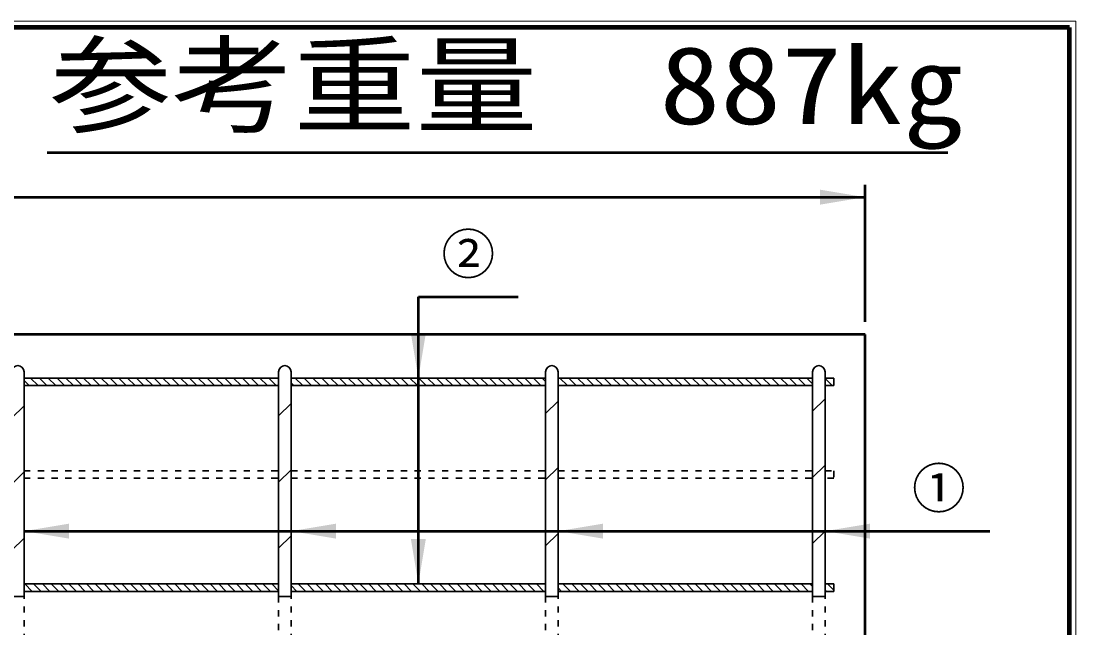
# Model space of a CAD drawing. Units: millimetres, scale not verified. Extents: x 100 to 4105, y 100 to 2870.
# Drawn here: x 3260 to 4105, y 2384 to 2870 of the extents above; entities that cross this region are included whole.
import ezdxf
from ezdxf.enums import TextEntityAlignment as Align

# ---------------------------------------------------------------- set-up
doc = ezdxf.new("R2010")
doc.units = ezdxf.units.MM
doc.header["$LTSCALE"] = 5
doc.linetypes.add('USER1', pattern=[2.2, 1, -1.2])
doc.layers.add('V-nasSTD', color=7, linetype='Continuous', lineweight=35)
doc.styles.add('ＭＳ ゴシック', font='')
doc.styles.get('ＭＳ ゴシック').set_extended_font_data('MS Gothic')

msp = doc.modelspace()

# ---------------------------------------------------------------- hatches: boundary and pattern name
at = {"layer": 'V-nasSTD'}
for points in [[(3900, 2722.887), (3936, 2728.887), (3900, 2734.887)], [(3584, 2619.887), (3578, 2583.887), (3572, 2619.887)], [(3298, 2467.208), (3262, 2461.208), (3298, 2455.208)], [(3512, 2467.208), (3476, 2461.208), (3512, 2455.208)], [(3726, 2467.208), (3690, 2461.208), (3726, 2455.208)], [(3940, 2467.208), (3904, 2461.208), (3940, 2455.208)], [(3584, 2454.887), (3578, 2418.887), (3572, 2454.887)]]:
    msp.add_hatch(color=256, dxfattribs=at).paths.add_polyline_path(points)

# ---------------------------------------------------------------- linework, layer by layer
at = {"layer": 'V-nasSTD', "lineweight": 100}
for p, q in [((4100, 2865), (105, 2865)), ((4100, 105), (4100, 2865))]:
    msp.add_line(p, q, dxfattribs=at)
at = {"layer": 'V-nasSTD', "lineweight": 50}
for p, q in [((3280.368, 2764.753), (4002.368, 2764.753)), ((3936, 2628.887), (3936, 2738.887)), ((1936, 2728.887), (3936, 2728.887)), ((3578, 2648.887), (3658, 2648.887)), ((3578, 2418.887), (3578, 2648.887)), ((3936, 2618.887), (1936, 2618.887)), ((3936, 2078.887), (3936, 2618.887)), ((3262, 2461.208), (4036, 2461.208))]:
    msp.add_line(p, q, dxfattribs=at)
at = {"layer": 'V-nasSTD'}
for p, q in [((3262, 2588.887), (3262, 2408.887)), ((3466, 2588.887), (3466, 2408.887)), ((3476, 2588.887), (3476, 2408.887)), ((3680, 2588.887), (3680, 2408.887)), ((3690, 2588.887), (3690, 2408.887)), ((3894, 2588.887), (3894, 2408.887)), ((3904, 2588.887), (3904, 2408.887)), ((3262, 2583.887), (3466, 2583.887)), ((3262, 2582.042), (3266.155, 2577.887)), ((3267.226, 2583.887), (3273.226, 2577.887)), ((3274.298, 2583.887), (3280.298, 2577.887)), ((3281.369, 2583.887), (3287.369, 2577.887)), ((3288.44, 2583.887), (3294.44, 2577.887)), ((3295.511, 2583.887), (3301.511, 2577.887)), ((3302.582, 2583.887), (3308.582, 2577.887)), ((3309.653, 2583.887), (3315.653, 2577.887)), ((3316.724, 2583.887), (3322.724, 2577.887)), ((3323.795, 2583.887), (3329.795, 2577.887)), ((3330.866, 2583.887), (3336.866, 2577.887)), ((3337.937, 2583.887), (3343.937, 2577.887)), ((3345.008, 2583.887), (3351.008, 2577.887)), ((3352.079, 2583.887), (3358.079, 2577.887)), ((3359.15, 2583.887), (3365.15, 2577.887)), ((3366.221, 2583.887), (3372.221, 2577.887)), ((3373.292, 2583.887), (3379.292, 2577.887)), ((3380.364, 2583.887), (3386.364, 2577.887)), ((3387.435, 2583.887), (3393.435, 2577.887)), ((3394.506, 2583.887), (3400.506, 2577.887)), ((3401.577, 2583.887), (3407.577, 2577.887)), ((3408.648, 2583.887), (3414.648, 2577.887)), ((3415.719, 2583.887), (3421.719, 2577.887)), ((3422.79, 2583.887), (3428.79, 2577.887)), ((3429.861, 2583.887), (3435.861, 2577.887)), ((3436.932, 2583.887), (3442.932, 2577.887)), ((3444.003, 2583.887), (3450.003, 2577.887)), ((3451.074, 2583.887), (3457.074, 2577.887)), ((3458.145, 2583.887), (3464.145, 2577.887)), ((3465.216, 2583.887), (3466, 2583.103)), ((3476, 2583.887), (3680, 2583.887)), ((3476, 2580.174), (3478.287, 2577.887)), ((3479.358, 2583.887), (3485.358, 2577.887)), ((3486.43, 2583.887), (3492.43, 2577.887)), ((3493.501, 2583.887), (3499.501, 2577.887)), ((3500.572, 2583.887), (3506.572, 2577.887)), ((3507.643, 2583.887), (3513.643, 2577.887)), ((3514.714, 2583.887), (3520.714, 2577.887)), ((3521.785, 2583.887), (3527.785, 2577.887)), ((3528.856, 2583.887), (3534.856, 2577.887)), ((3535.927, 2583.887), (3541.927, 2577.887)), ((3542.998, 2583.887), (3548.998, 2577.887)), ((3550.069, 2583.887), (3556.069, 2577.887)), ((3557.14, 2583.887), (3563.14, 2577.887)), ((3564.211, 2583.887), (3570.211, 2577.887)), ((3571.282, 2583.887), (3577.282, 2577.887)), ((3578.353, 2583.887), (3584.353, 2577.887)), ((3585.424, 2583.887), (3591.424, 2577.887)), ((3592.496, 2583.887), (3598.496, 2577.887)), ((3599.567, 2583.887), (3605.567, 2577.887)), ((3606.638, 2583.887), (3612.638, 2577.887)), ((3613.709, 2583.887), (3619.709, 2577.887)), ((3620.78, 2583.887), (3626.78, 2577.887)), ((3627.851, 2583.887), (3633.851, 2577.887)), ((3634.922, 2583.887), (3640.922, 2577.887)), ((3641.993, 2583.887), (3647.993, 2577.887)), ((3649.064, 2583.887), (3655.064, 2577.887)), ((3656.135, 2583.887), (3662.135, 2577.887)), ((3663.206, 2583.887), (3669.206, 2577.887)), ((3670.277, 2583.887), (3676.277, 2577.887)), ((3677.348, 2583.887), (3680, 2581.235)), ((3690, 2583.887), (3894, 2583.887)), ((3691.491, 2583.887), (3697.491, 2577.887)), ((3698.562, 2583.887), (3704.562, 2577.887)), ((3705.633, 2583.887), (3711.633, 2577.887)), ((3712.704, 2583.887), (3718.704, 2577.887)), ((3719.775, 2583.887), (3725.775, 2577.887)), ((3726.846, 2583.887), (3732.846, 2577.887)), ((3733.917, 2583.887), (3739.917, 2577.887)), ((3740.988, 2583.887), (3746.988, 2577.887)), ((3748.059, 2583.887), (3754.059, 2577.887)), ((3755.13, 2583.887), (3761.13, 2577.887)), ((3762.201, 2583.887), (3768.201, 2577.887)), ((3769.272, 2583.887), (3775.272, 2577.887)), ((3776.343, 2583.887), (3782.343, 2577.887)), ((3783.414, 2583.887), (3789.414, 2577.887)), ((3790.485, 2583.887), (3796.485, 2577.887)), ((3797.557, 2583.887), (3803.557, 2577.887)), ((3804.628, 2583.887), (3810.628, 2577.887)), ((3811.699, 2583.887), (3817.699, 2577.887)), ((3818.77, 2583.887), (3824.77, 2577.887)), ((3825.841, 2583.887), (3831.841, 2577.887)), ((3832.912, 2583.887), (3838.912, 2577.887)), ((3839.983, 2583.887), (3845.983, 2577.887)), ((3847.054, 2583.887), (3853.054, 2577.887)), ((3854.125, 2583.887), (3860.125, 2577.887)), ((3861.196, 2583.887), (3867.196, 2577.887)), ((3868.267, 2583.887), (3874.267, 2577.887)), ((3875.338, 2583.887), (3881.338, 2577.887)), ((3882.409, 2583.887), (3888.409, 2577.887)), ((3889.48, 2583.887), (3894, 2579.367)), ((3904, 2583.887), (3911, 2583.887)), ((3911, 2583.887), (3904, 2583.887)), ((3904, 2583.509), (3909.623, 2577.887)), ((3910.694, 2583.887), (3911, 2583.58)), ((3911, 2583.887), (3911, 2577.887)), ((3911, 2577.887), (3911, 2583.887)), ((3262, 2577.887), (3466, 2577.887)), ((3476, 2577.887), (3680, 2577.887)), ((3690, 2578.306), (3690.419, 2577.887)), ((3690, 2577.887), (3894, 2577.887)), ((3911, 2577.887), (3904, 2577.887)), ((3904, 2577.887), (3911, 2577.887)), ((3252, 2551.639), (3262, 2561.639)), ((3466, 2553.507), (3476, 2563.507)), ((3680, 2555.375), (3690, 2565.375)), ((3894, 2557.243), (3904, 2567.243)), ((3680, 2502.342), (3690, 2512.342)), ((3894, 2504.21), (3904, 2514.21)), ((3252, 2498.606), (3262, 2508.606)), ((3466, 2500.474), (3476, 2510.474)), ((3894, 2451.177), (3904, 2461.177)), ((3252, 2445.573), (3262, 2455.573)), ((3466, 2447.441), (3476, 2457.441)), ((3680, 2449.309), (3690, 2459.309)), ((3262, 2418.887), (3466, 2418.887)), ((3262.521, 2418.887), (3268.521, 2412.887)), ((3269.592, 2418.887), (3275.592, 2412.887)), ((3276.663, 2418.887), (3282.663, 2412.887)), ((3283.734, 2418.887), (3289.734, 2412.887)), ((3290.805, 2418.887), (3296.805, 2412.887)), ((3297.876, 2418.887), (3303.876, 2412.887)), ((3304.947, 2418.887), (3310.947, 2412.887)), ((3312.018, 2418.887), (3318.018, 2412.887)), ((3319.089, 2418.887), (3325.089, 2412.887)), ((3326.16, 2418.887), (3332.16, 2412.887)), ((3333.231, 2418.887), (3339.231, 2412.887)), ((3340.303, 2418.887), (3346.303, 2412.887)), ((3347.374, 2418.887), (3353.374, 2412.887)), ((3354.445, 2418.887), (3360.445, 2412.887)), ((3361.516, 2418.887), (3367.516, 2412.887)), ((3368.587, 2418.887), (3374.587, 2412.887)), ((3375.658, 2418.887), (3381.658, 2412.887)), ((3382.729, 2418.887), (3388.729, 2412.887)), ((3389.8, 2418.887), (3395.8, 2412.887)), ((3396.871, 2418.887), (3402.871, 2412.887)), ((3403.942, 2418.887), (3409.942, 2412.887)), ((3411.013, 2418.887), (3417.013, 2412.887)), ((3418.084, 2418.887), (3424.084, 2412.887)), ((3425.155, 2418.887), (3431.155, 2412.887)), ((3432.226, 2418.887), (3438.226, 2412.887)), ((3439.298, 2418.887), (3445.298, 2412.887)), ((3446.369, 2418.887), (3452.369, 2412.887)), ((3453.44, 2418.887), (3459.44, 2412.887)), ((3460.511, 2418.887), (3466, 2413.397)), ((3476, 2418.887), (3680, 2418.887)), ((3481.724, 2418.887), (3487.724, 2412.887)), ((3488.795, 2418.887), (3494.795, 2412.887)), ((3495.866, 2418.887), (3501.866, 2412.887)), ((3502.937, 2418.887), (3508.937, 2412.887)), ((3510.008, 2418.887), (3516.008, 2412.887)), ((3517.079, 2418.887), (3523.079, 2412.887)), ((3524.15, 2418.887), (3530.15, 2412.887)), ((3531.221, 2418.887), (3537.221, 2412.887)), ((3538.292, 2418.887), (3544.292, 2412.887)), ((3545.364, 2418.887), (3551.364, 2412.887)), ((3552.435, 2418.887), (3558.435, 2412.887)), ((3559.506, 2418.887), (3565.506, 2412.887)), ((3566.577, 2418.887), (3572.577, 2412.887)), ((3573.648, 2418.887), (3579.648, 2412.887)), ((3580.719, 2418.887), (3586.719, 2412.887)), ((3587.79, 2418.887), (3593.79, 2412.887)), ((3594.861, 2418.887), (3600.861, 2412.887)), ((3601.932, 2418.887), (3607.932, 2412.887)), ((3609.003, 2418.887), (3615.003, 2412.887)), ((3616.074, 2418.887), (3622.074, 2412.887)), ((3623.145, 2418.887), (3629.145, 2412.887)), ((3630.216, 2418.887), (3636.216, 2412.887)), ((3637.287, 2418.887), (3643.287, 2412.887)), ((3644.358, 2418.887), (3650.358, 2412.887)), ((3651.43, 2418.887), (3657.43, 2412.887)), ((3658.501, 2418.887), (3664.501, 2412.887)), ((3665.572, 2418.887), (3671.572, 2412.887)), ((3672.643, 2418.887), (3678.643, 2412.887)), ((3679.714, 2418.887), (3680, 2418.601)), ((3690, 2418.887), (3894, 2418.887)), ((3693.856, 2418.887), (3699.856, 2412.887)), ((3700.927, 2418.887), (3706.927, 2412.887)), ((3707.998, 2418.887), (3713.998, 2412.887)), ((3715.069, 2418.887), (3721.069, 2412.887)), ((3722.14, 2418.887), (3728.14, 2412.887)), ((3729.211, 2418.887), (3735.211, 2412.887)), ((3736.282, 2418.887), (3742.282, 2412.887)), ((3743.353, 2418.887), (3749.353, 2412.887)), ((3750.424, 2418.887), (3756.424, 2412.887)), ((3757.496, 2418.887), (3763.496, 2412.887)), ((3764.567, 2418.887), (3770.567, 2412.887)), ((3771.638, 2418.887), (3777.638, 2412.887)), ((3778.709, 2418.887), (3784.709, 2412.887)), ((3785.78, 2418.887), (3791.78, 2412.887)), ((3792.851, 2418.887), (3798.851, 2412.887)), ((3799.922, 2418.887), (3805.922, 2412.887)), ((3806.993, 2418.887), (3812.993, 2412.887)), ((3814.064, 2418.887), (3820.064, 2412.887)), ((3821.135, 2418.887), (3827.135, 2412.887)), ((3828.206, 2418.887), (3834.206, 2412.887)), ((3835.277, 2418.887), (3841.277, 2412.887)), ((3842.348, 2418.887), (3848.348, 2412.887)), ((3849.419, 2418.887), (3855.419, 2412.887)), ((3856.491, 2418.887), (3862.491, 2412.887)), ((3863.562, 2418.887), (3869.562, 2412.887)), ((3870.633, 2418.887), (3876.633, 2412.887)), ((3877.704, 2418.887), (3883.704, 2412.887)), ((3884.775, 2418.887), (3890.775, 2412.887)), ((3891.846, 2418.887), (3894, 2416.733)), ((3904, 2418.887), (3911, 2418.887)), ((3911, 2418.887), (3904, 2418.887)), ((3905.988, 2418.887), (3911, 2413.875)), ((3911, 2418.887), (3911, 2412.887)), ((3911, 2412.887), (3911, 2418.887)), ((3262, 2412.887), (3466, 2412.887)), ((3476, 2417.54), (3480.653, 2412.887)), ((3476, 2412.887), (3680, 2412.887)), ((3690, 2415.672), (3692.785, 2412.887)), ((3690, 2412.887), (3894, 2412.887)), ((3904, 2413.804), (3904.917, 2412.887)), ((3911, 2412.887), (3904, 2412.887)), ((3904, 2412.887), (3911, 2412.887)), ((3252, 2408.887), (3262, 2408.887)), ((3466, 2408.887), (3476, 2408.887)), ((3680, 2408.887), (3690, 2408.887)), ((3894, 2408.887), (3904, 2408.887))]:
    msp.add_line(p, q, dxfattribs=at)
at = {"layer": 'V-nasSTD', "linetype": 'USER1'}
for p, q in [((3262, 2509.529), (3466, 2509.529)), ((3262, 2503.529), (3466, 2503.529)), ((3476, 2509.529), (3680, 2509.529)), ((3476, 2503.529), (3680, 2503.529)), ((3690, 2509.529), (3894, 2509.529)), ((3690, 2503.529), (3894, 2503.529)), ((3904, 2509.529), (3911, 2509.529)), ((3911, 2503.529), (3904, 2503.529)), ((3911, 2509.529), (3911, 2503.529)), ((3262, 2351.887), (3262, 2408.887)), ((3466, 2408.887), (3466, 2351.887)), ((3476, 2351.887), (3476, 2408.887)), ((3680, 2408.887), (3680, 2351.887)), ((3690, 2351.887), (3690, 2408.887)), ((3894, 2408.887), (3894, 2351.887)), ((3904, 2351.887), (3904, 2408.887))]:
    msp.add_line(p, q, dxfattribs=at)
at = {"layer": 'V-nasSTD', "lineweight": 13}
msp.add_lwpolyline([(100, 100), (100, 2870), (4105, 2870), (4105, 100)], close=True, dxfattribs=at)
at = {"layer": 'V-nasSTD'}
for centre in [(3257, 2588.887), (3471, 2588.887), (3685, 2588.887), (3899, 2588.887)]:
    msp.add_arc(centre, 5, 0, 180, dxfattribs=at)

# ---------------------------------------------------------------- texts
at = {"layer": 'V-nasSTD', "style": 'ＭＳ ゴシック', "width": 1.15}
msp.add_text('参考重量\u3000887kg', height=62.32, dxfattribs=at).set_placement((3282.536, 2849.753), align=Align.TOP_LEFT)
at = {"layer": 'V-nasSTD', "style": 'ＭＳ ゴシック'}
for s, p in [('②', (3596.4, 2699.087)), ('①', (3973.568, 2511.408))]:
    msp.add_text(s, height=31.67, dxfattribs=at).set_placement(p, align=Align.TOP_LEFT)

doc.saveas('drawing.dxf')
